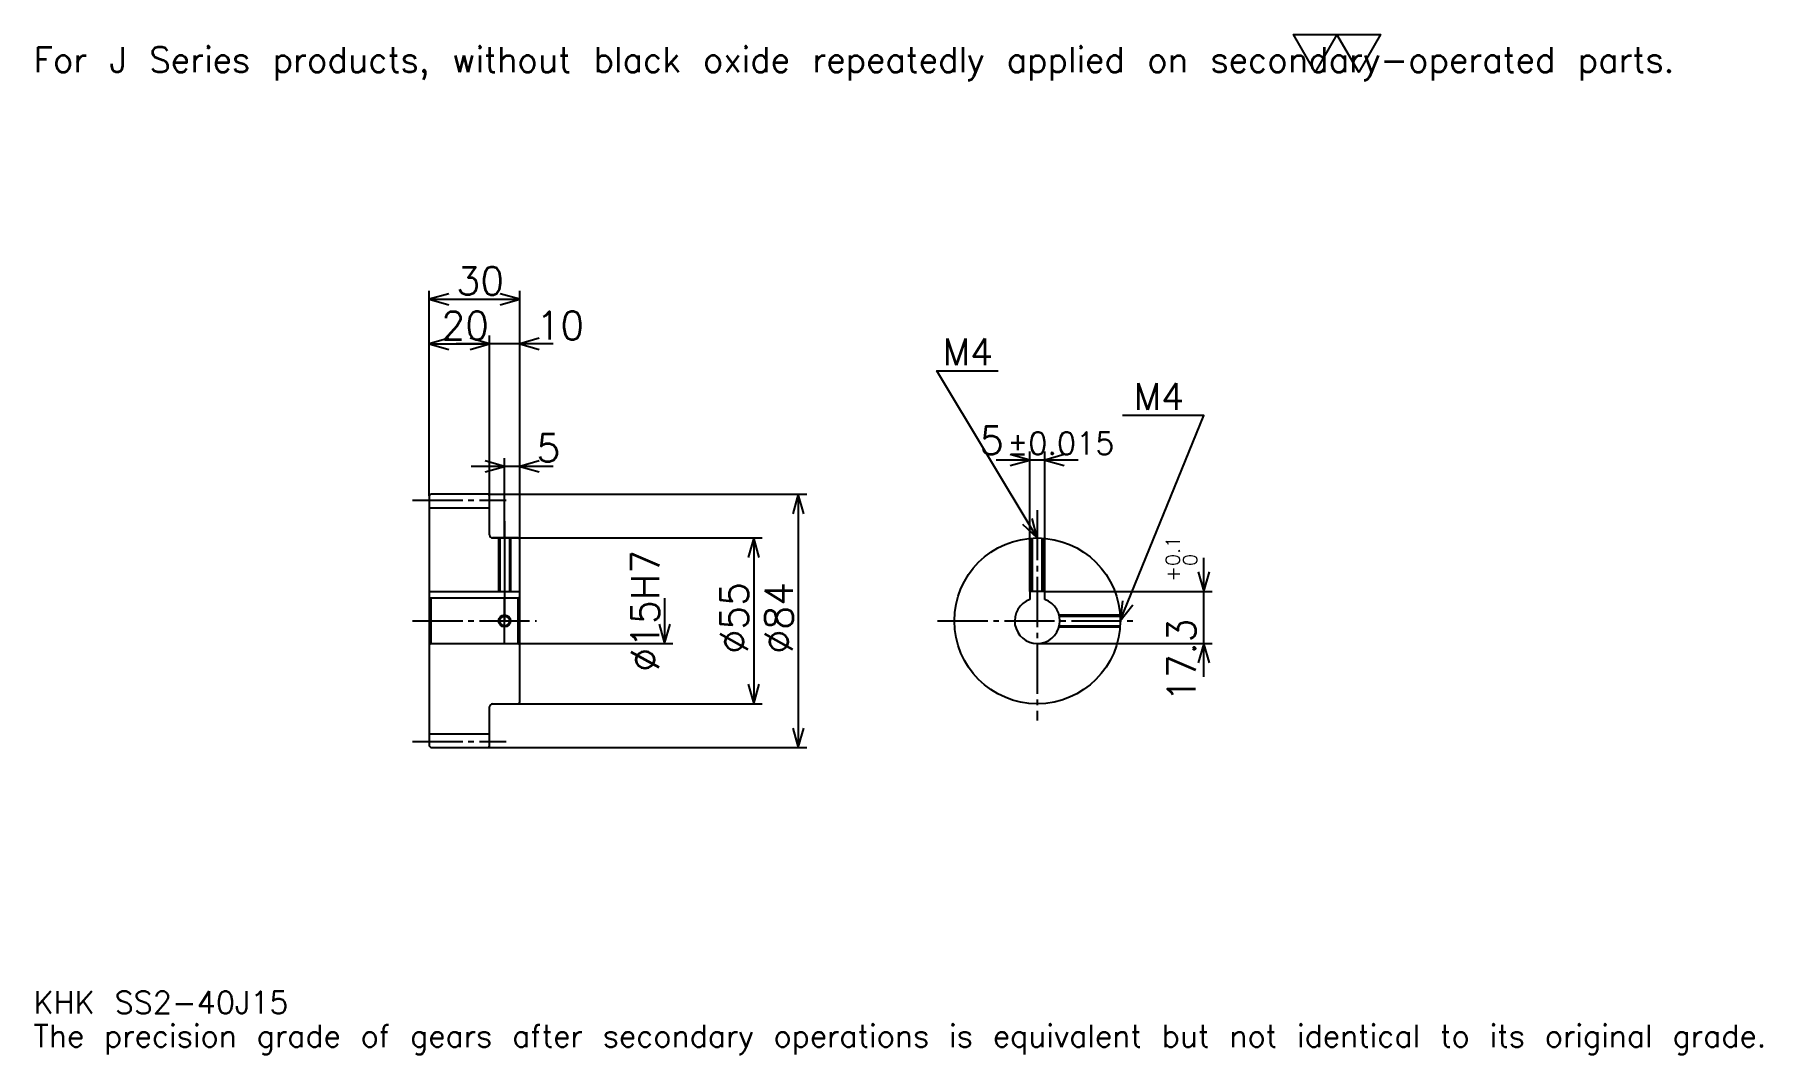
# Model space of a CAD drawing. Extents: x 19 to 592, y 7 to 345.
import ezdxf

# ---------------------------------------------------------------- set-up
doc = ezdxf.new("R2010")
doc.units = 0
doc.linetypes.add('DASHDOT', pattern=[22.173913, 16.630435, -1.847826, 1.847826, -1.847826])
doc.layers.get('0').update_dxf_attribs({"linetype": 'CONTINUOUS'})
doc.layers.add('DASHDOT', color=6, linetype='DASHDOT')
doc.styles.add('KANJI', font='TXT', dxfattribs={"bigfont": 'BIGFONT'})

msp = doc.modelspace()

# ---------------------------------------------------------------- linework, layer by layer
at = {"color": 5}
for p, q in [((149.67392, 192.597824), (149.67392, 260.043457)), ((179.67392, 192.597824), (179.67392, 260.043457)), ((149.67392, 257.271729), (179.67392, 257.271729)), ((149.67392, 242.489136), (169.67392, 242.489136)), ((190.76088, 242.489136), (158.58696, 242.489136)), ((169.67392, 192.597824), (169.67392, 245.260864)), ((348.804352, 160.397827), (348.804352, 206.739136)), ((353.804352, 160.397827), (353.804352, 206.739136)), ((190.76088, 201.836945), (163.58696, 201.836945)), ((174.67392, 192.597824), (174.67392, 204.608688)), ((364.891296, 203.967392), (337.717407, 203.967392)), ((149.67392, 192.097824), (149.67392, 192.597824)), ((169.17392, 192.597824), (179.67392, 192.597824)), ((169.67392, 192.097824), (169.67392, 192.597824)), ((174.67392, 178.097824), (174.67392, 192.597824)), ((174.67392, 178.097824), (174.67392, 192.597824)), ((179.67392, 192.597824), (274.836975, 192.597824)), ((179.67392, 177.597824), (179.67392, 192.597824)), ((272.065216, 192.597824), (272.065216, 108.597824)), ((170.67392, 178.097824), (179.67392, 178.097824)), ((179.67392, 178.097824), (260.054352, 178.097824)), ((257.282623, 178.097824), (257.282623, 123.097824)), ((406.521759, 132.010864), (406.521759, 171.484787)), ((227.717407, 158.097824), (227.717407, 143.097824)), ((353.804352, 160.397827), (409.293488, 160.397827)), ((179.67392, 143.097824), (230.489136, 143.097824)), ((351.304352, 143.097824), (409.293488, 143.097824)), ((170.67392, 123.097824), (179.67392, 123.097824)), ((179.67392, 123.097824), (260.054352, 123.097824)), ((169.17392, 108.597824), (179.67392, 108.597824)), ((179.67392, 108.597824), (274.836975, 108.597824))]:
    msp.add_line(p, q, dxfattribs=at)
at = {"color": 4}
for p, q in [((149.67392, 188.097824), (169.67392, 188.097824)), ((149.67392, 160.397827), (179.67392, 160.397827)), ((150.17392, 158.097824), (150.17392, 143.097824)), ((179.17392, 158.097824), (179.67392, 158.597824)), ((179.17392, 143.097824), (179.67392, 142.597824)), ((149.67392, 113.097824), (169.67392, 113.097824))]:
    msp.add_line(p, q, dxfattribs=at)
at = {"color": 7}
msp.add_lwpolyline([(443.478271, 332.608704), (436.271759, 345.100006), (465.097839, 345.100006), (457.891327, 332.608704), (450.684784, 345.100006), (443.478271, 332.608704)], dxfattribs=at)
at = {"color": 5}
for points in [[(156.141312, 259.119568), (149.67392, 257.271729), (156.141312, 255.42392)], [(173.206528, 255.42392), (179.67392, 257.271729), (173.206528, 259.119568)], [(156.141312, 244.336945), (149.67392, 242.489136), (156.141312, 240.641296)], [(163.206528, 240.641296), (169.67392, 242.489136), (163.206528, 244.336945)], [(163.206528, 240.641296), (169.67392, 242.489136), (163.206528, 244.336945)], [(186.141312, 244.336945), (179.67392, 242.489136), (186.141312, 240.641296)], [(351.304352, 178.097824), (318.043488, 233.532608), (338.369568, 233.532608)], [(378.804352, 150.597824), (406.521759, 218.75), (379.543518, 218.75)], [(168.206528, 199.98912), (174.67392, 201.836945), (168.206528, 203.684784)], [(186.141312, 203.684784), (179.67392, 201.836945), (186.141312, 199.98912)], [(342.336975, 202.119568), (348.804352, 203.967392), (342.336975, 205.815216)], [(360.271729, 205.815216), (353.804352, 203.967392), (360.271729, 202.119568)], [(273.913055, 186.130432), (272.065216, 192.597824), (270.217407, 186.130432)], [(346.392395, 182.692871), (351.304352, 178.097824), (349.561401, 184.594269)], [(259.130432, 171.630432), (257.282623, 178.097824), (255.434784, 171.630432)], [(404.67395, 166.865219), (406.521759, 160.397827), (408.369598, 166.865219)], [(379.529175, 157.284851), (378.804352, 150.597824), (382.952515, 155.892563)], [(225.869568, 149.565216), (227.717407, 143.097824), (229.565216, 149.565216)], [(408.369598, 136.630432), (406.521759, 143.097824), (404.67395, 136.630432)], [(255.434784, 129.565216), (257.282623, 123.097824), (259.130432, 129.565216)], [(270.217407, 115.065216), (272.065216, 108.597824), (273.913055, 115.065216)]]:
    msp.add_lwpolyline(points, dxfattribs=at)
at = {"color": 4}
for points in [[(169.67392, 179.097824), (169.67392, 192.097824), (169.17392, 192.597824), (150.17392, 192.597824), (149.67392, 192.097824), (149.67392, 142.597824)], [(170.67392, 123.097824), (179.17392, 123.097824), (179.67392, 123.597824), (179.67392, 177.597824), (179.17392, 178.097824), (170.67392, 178.097824)], [(172.67392, 178.097824), (172.67392, 160.397827)], [(173.053925, 178.097824), (173.053925, 160.397827)], [(176.293915, 178.097824), (176.293915, 160.397827)], [(176.67392, 178.097824), (176.67392, 160.397827)], [(349.304352, 160.397827), (349.304352, 178.024994)], [(349.684357, 160.397827), (349.684357, 178.050064)], [(352.924347, 160.397827), (352.924347, 178.050064)], [(353.304352, 160.397827), (353.304352, 178.024994)], [(149.67392, 142.597824), (150.17392, 143.097824), (179.17392, 143.097824), (179.17392, 158.097824), (150.17392, 158.097824), (149.67392, 158.597824)], [(353.804352, 157.668884), (353.804352, 160.397827), (348.804352, 160.397827), (348.804352, 157.668884)], [(358.532776, 152.597824), (378.731506, 152.597824)], [(358.627319, 152.217819), (378.756592, 152.217819)], [(358.627319, 148.977829), (378.756592, 148.977829)], [(358.532776, 148.597824), (378.731506, 148.597824)], [(149.67392, 142.597824), (149.67392, 109.097824), (150.17392, 108.597824), (169.17392, 108.597824), (169.67392, 109.097824), (169.67392, 122.097824)]]:
    msp.add_lwpolyline(points, dxfattribs=at)
for centre, radius in [((351.304352, 150.597824), 27.5), ((174.67392, 150.597824), 1.62)]:
    msp.add_circle(centre, radius, dxfattribs=at)
at = {"color": 7}
msp.add_circle((174.67392, 150.597824), 2, dxfattribs=at)
at = {"color": 4}
for centre, radius, start, end in [((170.67392, 179.097824), 1, 180, 270), ((351.304352, 150.597824), 7.5, 109.471220943, 70.528779057), ((170.67392, 122.097824), 1, 90, 180)]:
    msp.add_arc(centre, radius, start, end, dxfattribs=at)
at = {"layer": 'DASHDOT', "color": 7}
for p, q in [((144.130447, 190.597824), (175.217392, 190.597824)), ((351.304352, 187.33696), (351.304352, 117.554344)), ((174.67392, 178.097824), (174.67392, 150.597824)), ((144.130447, 150.597824), (185.217407, 150.597824)), ((318.260864, 150.597824), (384.347839, 150.597824)), ((144.130447, 110.597824), (175.217392, 110.597824))]:
    msp.add_line(p, q, dxfattribs=at)
for points in [[(174.67392, 183.641296), (174.67392, 154.85434)], [(174.67392, 143.054352), (174.67392, 158.141296)], [(167.130447, 150.597824), (182.217407, 150.597824)]]:
    msp.add_lwpolyline(points, dxfattribs=at)

# ---------------------------------------------------------------- texts
at = {"color": 7, "style": 'KANJI'}
for s, height, p in [('For J Series products, without black oxide repeatedly applied on secondary-operated parts.', 8.315217, (18.47826, 332.608704)), ('30', 9.23913, (158.668488, 258.75)), ('20', 9.23913, (153.668488, 243.967392)), ('10', 9.23913, (185.217407, 243.967392)), ('M4', 8.869566, (319.891296, 235.380432)), ('M4', 8.869566, (383.239136, 220.597824)), ('5', 9.23913, (185.217407, 203.315216)), ('5', 9.23913, (332.232971, 205.815216)), ('%%p0.015', 7.391304, (341.37854, 205.815216)), ('KHK SS2-40J15', 7.391304, (18.47826, 20.326086)), ('The precision grade of gears after secondary operations is equivalent but not identical to its original grade.', 7.391304, (18.47826, 9.23913))]:
    msp.add_text(s, height=height, dxfattribs=at).set_placement(p)
for s, height, p in [('%%c15H7', 9.23913, (225.869568, 133.736404)), ('0.1', 4.619565, (398.576111, 168.838287)), ('0', 4.619565, (404.304382, 168.838287)), ('+', 4.619565, (398.576111, 163.664368)), ('%%c55', 9.23913, (255.434784, 139.741852)), ('%%c84', 9.23913, (270.217407, 139.741852)), ('17.3', 9.23913, (403.75, 123.673752))]:
    msp.add_text(s, height=height, rotation=90, dxfattribs=at).set_placement(p)

doc.saveas('drawing.dxf')
